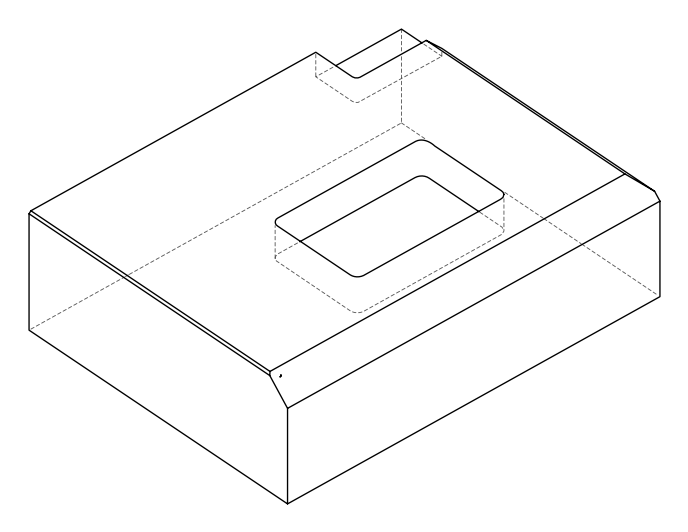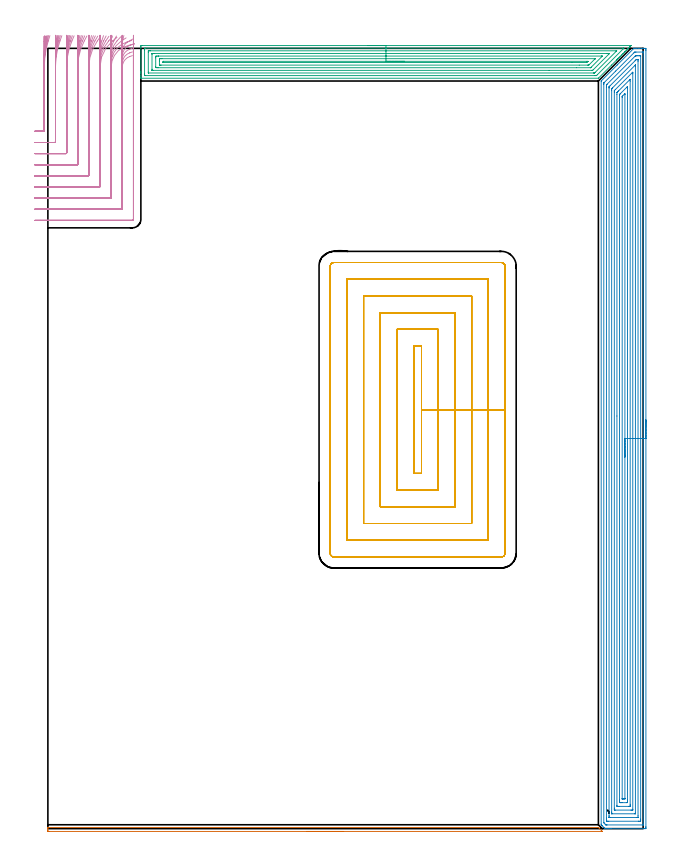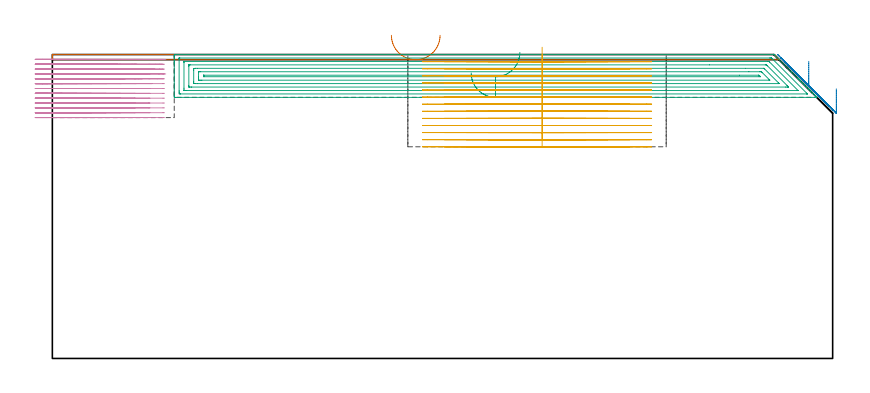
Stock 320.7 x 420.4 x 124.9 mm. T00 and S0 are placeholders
(PLAN: 5 operations, 2 tool changes, 127.6 min)
(1 AREA_MILL | FG_CHAMFER_SURFACE | UGT0205_001 | 2.53 min | 658 mm3)
(2 AREA_MILL_1 | FG_CHAMFER_SURFACE_1 | UGT0205_001 | 30.14 min | 122048 mm3)
(3 AREA_MILL_2 | FG_CHAMFER_SURFACE_2 | UGT0205_001 | 14.52 min | 40297 mm3)
(4 MILL_CORNER_NOTCH_RECTANGULAR | CORNER_NOTCH_RECTANGULAR | NXT0201_009 | Follow Part, ap 2, ae 75% | 27.28 min | 124191 mm3)
(5 MILL_RECTANGULAR_POCKET | POCKET_RECTANGULAR_STRAIGHT | NXT0201_011 | Follow Part, ap 3, ae 75% | 53.16 min | 684620 mm3)
(TOOL UGT0205_001 | Chamfer Mill 20 x 3 x 45 deg. | D20 FL50 Z2)
(TOOL NXT0201_009 | ENDMILL 8mm [2P460-0800-NA 1630] | D8 FL26 Z6)
(TOOL NXT0201_011 | ENDMILL 12mm [2P460-1200-NA 1630] | D12 FL38 Z6)
(OP 1 AREA_MILL)
G17 G21 G94 G90
T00 M6
G54
G17 G0 G90 X159.35 Y-1.5 S1061 M3
G43 Z134.9 H0
Z132.8
G94 G1 X159.312 Z131.928 F250.
X159.198 Z131.064
X159.009 Z130.212
X158.747 Z129.38
X158.413 Z128.574
X158.01 Z127.8
X157.542 Z127.064
X157.01 Z126.372
X156.421 Z125.729
X155.778 Z125.14
X155.086 Z124.609
X154.35 Z124.14
X153.576 Z123.737
X152.77 Z123.403
X151.938 Z123.141
X151.087 Z122.952
X150.222 Z122.838
X149.35 Z122.8
X0.617
X0.472 Y-1.499 Z122.801
X0.171 Y-1.496 Z122.804
X0.002 Y-1.491 Z122.805
X0. Y-1.236 Z123.06
Y-0.896 Z123.399
Y-0.215 Z124.085
Y0.139 Z124.439
X0.008 Y0.542 Z124.834
X0.01 Y0.597 Z124.888
X0.171 Y0.6 Z124.9
X296.296
X296.597 Y0.594 Z124.89
X296.608
X297.19 Y0.011 Z124.31
X298.381 Y-1.18 Z123.119
X298.544 Y-1.342 Z122.955
X298.678 Y-1.481 Z122.817
X298.683 Y-1.494 Z122.803
X298.678 Y-1.499 Z122.799
X149.35 Y-1.5 Z122.8
X148.478 Z122.838
X147.614 Z122.952
X146.762 Z123.141
X145.93 Z123.403
X145.124 Z123.737
X144.35 Z124.14
X143.614 Z124.609
X142.922 Z125.14
X142.279 Z125.729
X141.69 Z126.372
X141.159 Z127.064
X140.69 Z127.8
X140.287 Z128.574
X139.953 Z129.38
X139.691 Z130.212
X139.502 Z131.064
X139.388 Z131.928
X139.35 Z132.8
G0 Z134.9
M5
M2
(OP 2 AREA_MILL_1)
G17 G21 G94 G90
T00 M6
G54
G17 G0 G90 X322.2 Y220.2 S1061 M3
G43 Z134.9 H0
Z110.8
G94 G1 Y220.162 Z109.928 F250.
Y220.048 Z109.064
Y219.859 Z108.212
Y219.597 Z107.38
Y219.263 Z106.574
Y218.86 Z105.8
Y218.392 Z105.064
Y217.86 Z104.372
Y217.271 Z103.729
Y216.628 Z103.14
Y215.936 Z102.608
Y215.2 Z102.14
Y214.426 Z101.737
Y213.62 Z101.403
Y212.788 Z101.141
Y211.937 Z100.952
Y211.072 Z100.838
Y210.2 Z100.8
Y0.989
X322.199 Y0.623 Z100.801
X322.195 Y0.101 Z100.803
X322.192 Y0.008 Z100.806
X321.676 Y0. Z101.321
X303.675 Z119.32
X303.057 Z119.937
X302.52 Z120.477
X302.17 Z120.825
X301.634 Z121.362
X301.284 Z121.711
X300.199 Z122.799
X300.185 Y0.015 Z122.814
X300.175 Y0.024 Z122.824
X299.954 Y0.244 Z123.042
X299.576 Y0.623 Z123.423
X298.624 Y1.576 Z124.375
X298.519 Y1.681 Z124.48
X298.266 Y1.933 Z124.731
X298.104 Y2.096 Z124.89
X298.1 Y2.411 Z124.9
Y402.796
X298.101 Y402.801 Z124.899
X306.739 Y411.439 Z116.26
X315.542 Y420.242 Z107.457
X315.577 Y420.278 Z107.42
X315.699 Y420.39 Z107.293
X315.817 Y420.399 Z107.176
X316.169 Y420.4 Z106.83
X316.543 Z106.456
X317.243 Z105.752
X318.479 Z104.518
X319.903 Z103.093
X320.521 Z102.475
X321.408 Z101.589
X321.676 Y420.398 Z101.32
X322.191 Y420.392 Z100.806
X322.194 Y420.299 Z100.803
X322.199 Y419.777 Z100.801
X322.2 Y419.249 Z100.8
Y210.2
X320.786 Z102.214
Y2.414
X320.784 Y2.188 Z102.216
X320.781 Y2.077 Z102.219
X320.779 Y2.026 Z102.221
X320.769 Y2.01 Z102.231
X320.717 Y2.008 Z102.283
X320.309 Y2.001 Z102.691
X301.284 Y2. Z121.716
X300.803 Y2.002 Z122.197
X300.703 Y2.006 Z122.297
X300.654 Y2.01 Z122.346
X300.556 Y2.103 Z122.444
X300.397 Y2.255 Z122.603
X300.239 Y2.411 Z122.761
X299.53 Y3.132 Z123.47
X299.521 Y3.191 Z123.479
X299.514 Y3.3 Z123.486
Y3.304
Y401.005
X299.518 Y401.454 Z123.482
X299.521 Y401.675 Z123.479
X299.533 Y401.771 Z123.467
X299.584 Y401.828 Z123.416
X299.654 Y401.902 Z123.346
X305.933 Y408.183 Z117.067
X315.741 Y417.989 Z107.259
X316.054 Y418.294 Z106.946
X316.155 Y418.39 Z106.845
X316.356 Y418.393 Z106.644
X316.837 Y418.399 Z106.163
X320.383 Y418.4 Z102.617
X320.645 Y418.397 Z102.355
X320.758 Y418.392 Z102.242
X320.776 Y418.39 Z102.224
X320.779 Y418.375 Z102.221
X320.782 Y418.322 Z102.218
X320.785 Y418.213 Z102.215
X320.786 Y417.993 Z102.214
Y210.2
X319.372 Z103.628
X319.371 Y5.092 Z103.629
X319.37 Y4.735 Z103.63
X319.367 Y4.198 Z103.633
X319.365 Y4.028 Z103.635
X319.204 Y4.009 Z103.796
X319.016 Y4.005 Z103.984
X318.326 Y4. Z104.674
X318.13 Z104.87
X302.17 Z120.83
X301.478 Y4.002 Z121.522
X301.284 Y4.008 Z121.716
X301.095 Y4.016 Z121.905
X301. Y4.107 Z122.
X300.953 Y4.157 Z122.047
X300.935 Y4.179 Z122.065
X300.934 Y4.198 Z122.066
X300.93 Y4.555 Z122.07
X300.929 Y5.092 Z122.071
X300.928 Y5.627 Z122.072
X300.929 Y399.579 Z122.071
X300.931 Y400.115 Z122.069
X300.935 Y400.466 Z122.065
X300.943 Y400.732 Z122.057
X301.209 Y401.009 Z121.791
X301.246 Y401.047 Z121.754
X316.402 Y416.202 Z106.598
X316.574 Y416.363 Z106.426
X316.616 Y416.39 Z106.384
X316.719 Y416.395 Z106.281
X316.85 Y416.398 Z106.15
X317.047 Y416.4 Z105.953
X317.243 Z105.757
X317.933 Z105.067
X318.82 Z104.18
X319.016 Y416.398 Z103.984
X319.213 Y416.395 Z103.787
X319.343 Y416.39 Z103.657
X319.365 Y416.382 Z103.635
X319.367 Y416.364 Z103.633
X319.369 Y416.321 Z103.631
X319.371 Y416.202 Z103.629
X319.372 Y210.2 Z103.628
X317.957 Z105.043
Y6.879
X317.953 Y6.163 Z105.047
X317.95 Y6.057 Z105.05
X317.946 Y6.01 Z105.054
X317.897 Y6.008 Z105.103
X317.679 Y6.004 Z105.321
X317.243 Y6. Z105.757
X303.043 Z119.957
X302.617 Y6.004 Z120.383
X302.404 Y6.008 Z120.596
X302.356 Y6.01 Z120.644
X302.35 Y6.042 Z120.65
X302.348 Y6.107 Z120.652
X302.343 Y6.705 Z120.657
Y6.879
Y399.047
X302.344 Y399.221 Z120.656
X302.348 Y399.581 Z120.652
X302.35 Y399.667 Z120.65
X302.386 Y399.725 Z120.614
X302.47 Y399.813 Z120.53
X302.764 Y400.115 Z120.236
X316.356 Y413.707 Z106.644
X316.71 Y414.058 Z106.29
X316.889 Y414.233 Z106.111
X317.032 Y414.371 Z105.968
X317.243 Y414.398 Z105.757
X317.258 Y414.399 Z105.742
X317.683 Y414.396 Z105.317
X317.896 Y414.392 Z105.104
X317.944 Y414.39 Z105.056
X317.95 Y414.358 Z105.05
X317.952 Y414.293 Z105.048
X317.957 Y413.695 Z105.043
Y413.521
Y210.2
X316.543 Z106.457
Y8.29
X316.542 Y8.165 Z106.458
X316.539 Y8.065 Z106.461
X316.535 Y8.009 Z106.465
X316.521 Y8.007 Z106.479
X316.356 Y8.002 Z106.644
X316.131 Y8. Z106.869
X303.944 Y8.001 Z119.056
X303.849 Y8.002 Z119.151
X303.791 Y8.006 Z119.209
X303.765 Y8.009 Z119.235
X303.763 Y8.102 Z119.237
X303.758 Y8.478 Z119.242
X303.757 Y8.667 Z119.243
Y8.855
Y397.622
X303.761 Y398.328 Z119.239
X303.763 Y398.509 Z119.237
X303.779 Y398.668 Z119.221
X303.944 Y398.841 Z119.056
X304.131 Y399.032 Z118.869
X304.32 Y399.221 Z118.68
X316.426 Y411.327 Z106.574
X316.481 Y411.38 Z106.519
X316.519 Y411.414 Z106.481
X316.534 Y411.425 Z106.466
X316.536 Y411.403 Z106.464
X316.541 Y411.028 Z106.459
X316.543 Y410.84 Z106.457
Y210.2
X315.129 Z107.871
X315.128 Y10.454 Z107.872
X315.127 Y10.179 Z107.873
X315.124 Y10.042 Z107.876
X315.122 Y10.016 Z107.878
X315.097 Y10.01 Z107.903
X315.03 Y10.003 Z107.97
X314.583 Y10.001 Z108.417
X314.147 Y10. Z108.853
X305.717 Y10.001 Z117.283
X305.277 Y10.004 Z117.723
X305.188 Y10.01 Z117.812
X305.178 Y10.103 Z117.822
X305.175 Y10.454 Z117.825
X305.172 Y11.004 Z117.828
X305.171 Y396.54 Z117.829
X305.172 Y397.089 Z117.828
X305.176 Y397.434 Z117.824
X305.178 Y397.57 Z117.822
X305.189 Y397.63 Z117.811
X305.231 Y397.675 Z117.769
X305.353 Y397.801 Z117.647
X305.717 Y398.169 Z117.283
X305.796 Y398.248 Z117.204
X314.813 Y407.265 Z108.187
X314.924 Y407.374 Z108.076
X314.995 Y407.442 Z108.005
X315.12 Y407.56 Z107.88
X315.125 Y407.392 Z107.875
X315.127 Y407.265 Z107.873
X315.128 Y407.061 Z107.872
X315.129 Y406.715 Z107.871
Y210.2
X313.715 Z109.285
Y13.135
X313.714 Y12.241 Z109.286
X313.713 Y12.225 Z109.287
X313.697 Y12.01 Z109.303
X313.048 Y12.001 Z109.952
X307.73 Y12. Z115.27
X307.49 Y12.001 Z115.51
X306.839 Y12.004 Z116.161
X306.604 Y12.01 Z116.396
X306.587 Y12.241 Z116.413
X306.586 Y12.259 Z116.414
X306.585 Y222.321 Z116.415
Y395.646
X306.589 Y396.54 Z116.411
X306.591 Y396.553 Z116.409
X306.604 Y396.594 Z116.396
X307.018 Y397.016 Z115.982
X307.431 Y397.434 Z115.569
X313.693 Y403.694 Z109.307
X313.697 Y403.695 Z109.303
X313.709 Z109.291
X313.711 Y403.69 Z109.289
X313.713 Y403.673 Z109.287
X313.715 Y402.796 Z109.285
Y210.2
X312.301 Z110.699
X312.3 Y15.436 Z110.7
Y14.923
X312.298 Y14.545 Z110.702
X312.293 Y14.029 Z110.707
X311.95 Y14.001 Z111.05
X309.292 Y14. Z113.708
X308.405 Y14.001 Z114.595
X308.377 Y14.002 Z114.623
X308.007 Y14.029 Z114.993
X308.003 Y14.406 Z114.997
X308. Y14.923 Z115.
Y15.303
Y395.133
X308.002 Y395.39 Z114.998
X308.005 Y395.517 Z114.995
X308.006 Y395.545 Z114.994
X308.029 Y395.573 Z114.971
X308.095 Y395.646 Z114.905
X308.236 Y395.789 Z114.764
X308.377 Y395.93 Z114.623
X311.923 Y399.475 Z111.077
X312.246 Y399.79 Z110.754
X312.288 Y399.829 Z110.712
X312.294 Y399.782 Z110.706
X312.297 Y399.738 Z110.703
X312.3 Y399.221 Z110.7
Y398.841
X312.301 Y210.2 Z110.699
X310.886 Z112.114
Y16.339
X310.884 Y16.153 Z112.116
X310.882 Y16.061 Z112.118
X310.88 Y16.022 Z112.12
X310.847 Y16.007 Z112.153
X310.15 Y16.001 Z112.85
X309.967 Z113.033
X309.434 Y16.008 Z113.566
X309.422 Y16.01 Z113.578
X309.419 Y16.018 Z113.581
X309.416 Y16.052 Z113.584
X309.414 Y16.124 Z113.586
Y393.859
X309.416 Y394.23 Z113.584
X309.418 Y394.415 Z113.582
X309.421 Y394.504 Z113.579
X309.461 Y394.553 Z113.539
X309.652 Y394.753 Z113.348
X310.543 Y395.646 Z112.457
X310.649 Y395.75 Z112.351
X310.794 Y395.891 Z112.206
X310.871 Y395.963 Z112.129
X310.88 Y395.805 Z112.12
X310.884 Y395.646 Z112.116
X310.885 Y395.479 Z112.115
X310.886 Y210.2 Z112.114
Y209.328 Z112.152
Y208.464 Z112.266
Y207.612 Z112.454
Y206.78 Z112.717
Y205.974 Z113.051
Y205.2 Z113.453
Y204.464 Z113.922
Y203.772 Z114.453
Y203.129 Z115.043
Y202.54 Z115.686
Y202.009 Z116.378
Y201.54 Z117.114
Y201.137 Z117.888
Y200.803 Z118.694
Y200.541 Z119.526
Y200.352 Z120.377
Y200.238 Z121.242
Y200.2 Z122.114
G0 Z134.9
M5
M2
(OP 3 AREA_MILL_2)
G17 G21 G94 G90
T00 M6
G54
G17 G0 G90 X172.15 Y421.9 S1061 M3
G43 Z134.9 H0
Z117.3
G94 G1 X172.188 Z116.428 F250.
X172.302 Z115.563
X172.491 Z114.712
X172.753 Z113.88
X173.087 Z113.074
X173.49 Z112.3
X173.959 Z111.564
X174.49 Z110.872
X175.079 Z110.229
X175.722 Z109.639
X176.414 Z109.108
X177.15 Z108.64
X177.924 Z108.237
X178.73 Z107.903
X179.562 Z107.641
X180.414 Z107.452
X181.279 Z107.338
X182.15 Z107.3
X314.169
X314.183 Y421.895 Z107.304
X314.169 Y421.871 Z107.327
X314.1 Y421.799 Z107.4
X313.871 Y421.569 Z107.628
X313.765 Y421.464 Z107.734
X313.573 Y421.272 Z107.927
X313.462 Y421.162 Z108.038
X313.325 Y421.023 Z108.174
X313.275 Y420.974 Z108.224
X312.62 Y420.32 Z108.88
X312.445 Y420.143 Z109.053
X311.785 Y419.484 Z109.716
X311.564 Y419.263 Z109.934
X310.936 Y418.636 Z110.563
X310.891 Y418.59 Z110.609
X310.684 Y418.382 Z110.814
X310.095 Y417.795 Z111.405
X309.996 Y417.696 Z111.503
X309.804 Y417.502 Z111.694
X309.253 Y416.953 Z112.247
X308.923 Y416.622 Z112.575
X308.411 Y416.111 Z113.089
X308.043 Y415.741 Z113.455
X307.569 Y415.269 Z113.931
X307.314 Y415.013 Z114.184
X307.163 Y414.861 Z114.334
X307.014 Y414.713 Z114.485
X306.867 Y414.566 Z114.631
X306.723 Y414.421 Z114.775
X306.58 Y414.279 Z114.918
X306.42 Y414.119 Z115.078
X306.282 Y413.98 Z115.215
X303.738 Y411.437 Z117.76
X296.609 Y404.309 Z124.89
X296.597 Y404.304 Z124.896
X296.586 Y404.3 Z124.9
X50.274
X50.103 Y404.298 Z124.892
X50.1 Y404.65 Z124.549
Y404.906 Z124.294
Y405.617 Z123.578
Y406.853 Z122.344
Y407.378 Z121.817
Y407.996 Z121.2
Y421.201 Z107.996
X50.103 Y421.464 Z107.734
X50.11 Y421.892 Z107.306
X50.289 Y421.896 Z107.303
X50.728 Y421.9 Z107.3
X182.15
Y420.486 Z108.714
X309.996 Y420.485 Z108.715
X310.097 Y420.484 Z108.716
X310.264 Y420.479 Z108.721
X310.314 Y420.474 Z108.726
X310.303 Y420.461 Z108.739
X310.215 Y420.368 Z108.832
X310.097 Y420.247 Z108.953
X309.996 Y420.146 Z109.054
X296.022 Y406.173 Z123.027
X295.692 Y405.846 Z123.354
X295.573 Y405.734 Z123.466
X295.54 Y405.721 Z123.479
X295.493 Y405.719 Z123.481
X295.394 Y405.716 Z123.484
X295.196 Y405.715 Z123.485
X294.798 Y405.714 Z123.486
X52.416 Y405.715 Z123.485
X52.142 Y405.72 Z123.48
X52.115 Y405.721 Z123.479
X52.11 Y405.739 Z123.461
X52.104 Y405.773 Z123.427
X52.102 Y405.807 Z123.393
X52.1 Y406.026 Z123.174
Y406.497 Z122.703
Y419.231 Z109.969
X52.103 Y419.703 Z109.497
X52.109 Y420.104 Z109.096
X52.128 Y420.479 Z108.721
X52.516 Y420.484 Z108.716
X52.615 Y420.485 Z108.715
X182.15 Y420.486 Z108.714
Y419.072 Z110.128
X306.168 Y419.071 Z110.129
X306.263 Y419.07 Z110.13
X306.42 Y419.065 Z110.135
X306.454 Y419.064 Z110.136
X306.437 Y419.042 Z110.158
X306.42 Y419.021 Z110.179
X294.778 Y407.378 Z121.822
X294.602 Y407.207 Z121.993
X294.536 Y407.146 Z122.054
X294.522 Y407.136 Z122.064
X294.482 Y407.133 Z122.067
X294.41 Y407.13 Z122.07
X294.157 Y407.129 Z122.071
X293.904
X54.304
X54.219 Y407.13 Z122.07
X54.153 Y407.133 Z122.067
X54.116 Y407.135 Z122.065
X54.11 Y407.178 Z122.022
X54.104 Y407.378 Z121.822
X54.101 Y407.577 Z121.623
X54.1 Y418.142 Z111.058
X54.105 Y418.822 Z110.378
X54.108 Y419.015 Z110.185
X54.122 Y419.065 Z110.135
X54.178 Y419.067 Z110.133
X54.304 Y419.069 Z110.131
X54.945 Y419.071 Z110.129
X55.198 Y419.072 Z110.128
X182.15
Y417.657 Z111.543
X301.345
X301.95 Y417.656 Z111.544
X302.242 Y417.654 Z111.546
X302.456 Y417.65 Z111.55
X302.581 Y417.641 Z111.559
X302.493 Y417.547 Z111.653
X302.424 Y417.476 Z111.724
X302.013 Y417.062 Z112.138
X301.982 Y417.03 Z112.17
X293.904 Y408.953 Z120.247
X293.552 Y408.605 Z120.595
X293.513 Y408.57 Z120.63
X293.493 Y408.553 Z120.647
X293.462 Y408.55 Z120.65
X293.312 Y408.546 Z120.654
X293.01 Y408.544 Z120.656
X270.072 Y408.543 Z120.657
X56.696
X56.243 Y408.545 Z120.655
X56.148 Y408.548 Z120.652
X56.111 Y408.549 Z120.651
X56.108 Y408.595 Z120.605
X56.104 Y408.702 Z120.498
X56.1 Y409.13 Z120.07
Y417.054 Z112.146
X56.106 Y417.498 Z111.702
X56.11 Y417.606 Z111.594
X56.115 Y417.651 Z111.549
X56.18 Y417.652 Z111.548
X56.383 Y417.655 Z111.545
X56.986 Y417.657 Z111.543
X57.275
X182.15
Y416.243 Z112.957
X298.374
X298.437 Y416.241 Z112.959
X298.562 Y416.236 Z112.964
X298.717 Y416.226 Z112.974
X298.676 Y416.181 Z113.019
X298.529 Y416.029 Z113.171
X298.374 Y415.872 Z113.328
X292.763 Y410.262 Z118.938
X292.514 Y410.019 Z119.181
X292.469 Y409.979 Z119.221
X292.447 Y409.964 Z119.236
X292.367 Y409.961 Z119.239
X292.241 Y409.958 Z119.242
X284.854 Y409.957 Z119.243
X59.668
X58.833 Y409.96 Z119.24
X58.774 Y409.963 Z119.237
X58.11 Y410.019 Z119.181
X58.101 Y410.681 Z118.519
Y415.301 Z113.899
X58.104 Y415.961 Z113.239
X58.11 Y416.181 Z113.019
X58.717 Y416.237 Z112.963
X58.774 Y416.239 Z112.961
X59.605 Y416.243 Z112.957
X59.668
X182.15
Y414.829 Z114.371
X294.569
X294.798 Y414.828 Z114.372
X294.829 Y414.826 Z114.374
X294.858 Y414.823 Z114.377
X294.843 Y414.797 Z114.403
X294.826 Y414.776 Z114.424
X294.798 Y414.746 Z114.454
X294.634 Y414.582 Z114.618
X291.831 Y411.779 Z117.421
X291.526 Y411.48 Z117.72
X291.422 Y411.382 Z117.818
X291.222 Y411.377 Z117.823
X290.741 Y411.372 Z117.828
X286.28 Y411.371 Z117.829
X60.976
X60.562 Y411.373 Z117.827
X60.149 Y411.378 Z117.822
X60.11 Y411.384 Z117.816
X60.105 Y411.426 Z117.774
X60.101 Y411.507 Z117.693
X60.1 Y413.54 Z115.66
Y414.421 Z114.779
X60.102 Y414.648 Z114.552
X60.105 Y414.761 Z114.439
X60.11 Y414.813 Z114.387
X60.153 Y414.823 Z114.377
X60.562 Y414.827 Z114.373
X61.041 Y414.829 Z114.371
X61.456
X182.15
Y413.415 Z115.785
X290.456 Y413.414 Z115.786
X290.926 Y413.409 Z115.791
X290.994 Y413.408 Z115.792
X290.964 Y413.371 Z115.829
X290.897 Y413.298 Z115.902
X290.815 Y413.214 Z115.986
X290.737 Y413.137 Z116.063
X290.377 Y412.792 Z116.408
X290.328 Y412.79 Z116.41
X290.199 Y412.786 Z116.414
X282.365 Y412.785 Z116.415
X62.35 Y412.786 Z116.414
X62.222
X62.151 Y412.789 Z116.411
X62.12 Y412.792 Z116.408
X62.11 Y412.804 Z116.396
X62.105 Y412.83 Z116.37
X62.101 Y412.905 Z116.295
Y413.01 Z116.19
X62.103 Y413.136 Z116.064
X62.11 Y413.314 Z115.886
X62.119 Y413.409 Z115.791
X62.35 Y413.415 Z115.785
X182.15
X183.022 Z115.823
X183.887 Z115.937
X184.738 Z116.126
X185.57 Z116.388
X186.376 Z116.722
X187.15 Z117.125
X187.886 Z117.594
X188.578 Z118.125
X189.221 Z118.714
X189.811 Z119.357
X190.342 Z120.049
X190.81 Z120.785
X191.213 Z121.559
X191.547 Z122.365
X191.809 Z123.197
X191.998 Z124.049
X192.112 Z124.914
X192.15 Z125.785
G0 Z134.9
M5
M2
(OP 4 MILL_CORNER_NOTCH_RECTANGULAR)
G17 G21 G94 G90
T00 M6
G54
G17 G0 G90 X-7. Y375.7 S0 M3
G43 Z134.9 H1
Z122.908
G94 G1 X-4. F250.
X-2.296 F500.
G3 X-1.9 Y376.096 R0.4
G1 Y410.326
G2 X0.21 Y424.4 R48.
G1 X1.089 Y427.268 F250.
G0 Z134.9
X-7. Y369.7
Z122.908
G1 X-4.
X3.704 F500.
G3 X4.1 Y370.096 R0.4
G1 Y410.326
G2 X6.528 Y424.4 R42.
G1 X7.534 Y427.227 F250.
G0 Z134.9
X-7. Y363.7
Z122.908
G1 X-4.
X9.704 F500.
G3 X10.1 Y364.096 R0.4
G1 Y410.326
G2 X12.965 Y424.4 R36.
G1 X14.138 Y427.161 F250.
G0 Z134.9
X-7. Y357.7
Z122.908
G1 X-4.
X15.704 F500.
G3 X16.1 Y358.096 R0.4
G1 Y410.326
G2 X19.606 Y424.4 R30.
G1 X21.014 Y427.049 F250.
G0 Z134.9
X-7. Y351.7
Z122.908
G1 X-4.
X21.703 F500.
G3 X22.1 Y352.097 R0.4
G1 Y410.326
G2 X26.66 Y424.4 R24.
G1 X28.419 Y426.83 F250.
G0 Z134.9
X-7. Y345.7
Z122.908
G1 X-4.
X27.703 F500.
G3 X28.1 Y346.097 R0.4
G1 Y410.326
G2 X34.879 Y424.4 R18.
G1 X37.225 Y426.27 F250.
G0 Z134.9
X-7. Y339.7
Z122.908
G1 X-4.
X33.703 F500.
G3 X34.1 Y340.097 R0.4
G1 Y410.326
G2 X43.726 Y422.088 R12.
G1 X46.667 Y422.682 F250.
G0 Z134.9
X-7. Y333.7
Z122.908
G1 X-4.
X39.703 F500.
G3 X40.1 Y334.097 R0.4
G1 Y410.326
G2 X44.1 Y415.982 R6.
G1 X45.514 Y416.482 F250.
G0 Z134.9
X-7. Y327.7
Z122.908
G1 X-4.
X45.5 F500.
G3 X46.1 Y328.3 R0.6
G1 Y410.326
Y413.326 F250.
G0 Z134.9
X-7. Y375.7
Z120.915
G1 X-4.
X-2.296 F500.
G3 X-1.9 Y376.096 R0.4
G1 Y412.319
G2 X-0.359 Y424.384 R48.
G1 X0.395 Y427.288 F250.
G0 Z134.9
X-7. Y369.7
Z120.915
G1 X-4.
X3.704 F500.
G3 X4.1 Y370.096 R0.4
G1 Y412.319
G2 X5.875 Y424.4 R42.
G1 X6.738 Y427.273 F250.
G0 Z134.9
X-7. Y363.7
Z120.915
G1 X-4.
X9.704 F500.
G3 X10.1 Y364.096 R0.4
G1 Y412.319
G2 X12.187 Y424.4 R36.
G1 X13.194 Y427.226 F250.
G0 Z134.9
X-7. Y357.7
Z120.915
G1 X-4.
X15.704 F500.
G3 X16.1 Y358.096 R0.4
G1 Y412.319
G2 X18.64 Y424.4 R30.
G1 X19.848 Y427.146 F250.
G0 Z134.9
X-7. Y351.7
Z120.915
G1 X-4.
X21.703 F500.
G3 X22.1 Y352.097 R0.4
G1 Y412.319
G2 X25.362 Y424.4 R24.
G1 X26.872 Y426.992 F250.
G0 Z134.9
X-7. Y345.7
Z120.915
G1 X-4.
X27.703 F500.
G3 X28.1 Y346.097 R0.4
G1 Y412.319
G2 X32.756 Y424.4 R18.
G1 X34.77 Y426.624 F250.
G0 Z134.9
X-7. Y339.7
Z120.915
G1 X-4.
X33.703 F500.
G3 X34.1 Y340.097 R0.4
G1 Y412.319
G2 X42.339 Y423.715 R12.
G1 X45.188 Y424.655 F250.
G0 Z134.9
X-7. Y333.7
Z120.915
G1 X-4.
X39.703 F500.
G3 X40.1 Y334.097 R0.4
G1 Y412.319
G2 X44.1 Y417.976 R6.
G1 X45.514 Y418.476 F250.
G0 Z134.9
X-7. Y327.7
Z120.915
G1 X-4.
X45.5 F500.
G3 X46.1 Y328.3 R0.6
G1 Y412.319
Y415.319 F250.
G0 Z134.9
X-7. Y375.7
Z118.923
G1 X-4.
X-2.296 F500.
G3 X-1.9 Y376.096 R0.4
G1 Y414.305
G2 X-0.846 Y424.31 R48.
G1 X-0.221 Y427.244 F250.
G0 Z134.9
X-7. Y369.7
Z118.923
G1 X-4.
X3.704 F500.
G3 X4.1 Y370.096 R0.4
G1 Y414.305
G2 X5.331 Y424.4 R42.
G1 X6.052 Y427.312 F250.
G0 Z134.9
X-7. Y363.7
Z118.923
G1 X-4.
X9.704 F500.
G3 X10.1 Y364.096 R0.4
G1 Y414.305
G2 X11.544 Y424.4 R36.
G1 X12.386 Y427.28 F250.
G0 Z134.9
X-7. Y357.7
Z118.923
G1 X-4.
X15.704 F500.
G3 X16.1 Y358.096 R0.4
G1 Y414.305
G2 X17.85 Y424.4 R30.
G1 X18.859 Y427.225 F250.
G0 Z134.9
X-7. Y351.7
Z118.923
G1 X-4.
X21.703 F500.
G3 X22.1 Y352.097 R0.4
G1 Y414.305
G2 X24.326 Y424.4 R24.
G1 X25.588 Y427.122 F250.
G0 Z134.9
X-7. Y345.7
Z118.923
G1 X-4.
X27.703 F500.
G3 X28.1 Y346.097 R0.4
G1 Y414.305
G2 X31.197 Y424.4 R18.
G1 X32.88 Y426.884 F250.
G0 Z134.9
X-7. Y339.7
Z118.923
G1 X-4.
X33.703 F500.
G3 X34.1 Y340.097 R0.4
G1 Y414.305
G2 X39.612 Y424.4 R12.
G1 X42.136 Y426.022 F250.
G0 Z134.9
X-7. Y333.7
Z118.923
G1 X-4.
X39.703 F500.
G3 X40.1 Y334.097 R0.4
G1 Y414.305
G2 X44.1 Y419.962 R6.
G1 X45.514 Y420.462 F250.
G0 Z134.9
X-7. Y327.7
Z118.923
G1 X-4.
X45.5 F500.
G3 X46.1 Y328.3 R0.6
G1 Y414.305
Y417.305 F250.
G0 Z134.9
X-7. Y375.7
Z116.931
G1 X-4.
X-2.296 F500.
G3 X-1.9 Y376.096 R0.4
G1 Y416.306
G2 X-1.246 Y424.201 R48.
G1 X-0.753 Y427.16 F250.
G0 Z134.9
X-7. Y369.7
Z116.931
G1 X-4.
X3.704 F500.
G3 X4.1 Y370.096 R0.4
G1 Y416.306
G2 X4.887 Y424.4 R42.
G1 X5.465 Y427.344 F250.
G0 Z134.9
X-7. Y363.7
Z116.931
G1 X-4.
X9.704 F500.
G3 X10.1 Y364.096 R0.4
G1 Y416.306
G2 X11.022 Y424.4 R36.
G1 X11.696 Y427.323 F250.
G0 Z134.9
X-7. Y357.7
Z116.931
G1 X-4.
X15.704 F500.
G3 X16.1 Y358.096 R0.4
G1 Y416.306
G2 X17.212 Y424.4 R30.
G1 X18.022 Y427.289 F250.
G0 Z134.9
X-7. Y351.7
Z116.931
G1 X-4.
X21.703 F500.
G3 X22.1 Y352.097 R0.4
G1 Y416.306
G2 X23.506 Y424.4 R24.
G1 X24.518 Y427.224 F250.
G0 Z134.9
X-7. Y345.7
Z116.931
G1 X-4.
X27.703 F500.
G3 X28.1 Y346.097 R0.4
G1 Y416.306
G2 X30.022 Y424.4 R18.
G1 X31.371 Y427.08 F250.
G0 Z134.9
X-7. Y339.7
Z116.931
G1 X-4.
X33.703 F500.
G3 X34.1 Y340.097 R0.4
G1 Y416.306
G2 X37.24 Y424.4 R12.
G1 X39.264 Y426.615 F250.
G0 Z134.9
X-7. Y333.7
Z116.931
G1 X-4.
X39.703 F500.
G3 X40.1 Y334.097 R0.4
G1 Y416.306
G2 X43.825 Y421.858 R6.
G1 X46.601 Y422.996 F250.
G0 Z134.9
X-7. Y327.7
Z116.931
G1 X-4.
X45.5 F500.
G3 X46.1 Y328.3 R0.6
G1 Y416.306
Y419.306 F250.
G0 Z134.9
X-7. Y375.7
Z114.938
G1 X-4.
X-2.296 F500.
G3 X-1.9 Y376.096 R0.4
G1 Y418.701
G2 X-1.599 Y424.066 R48.
G1 X-1.264 Y427.048 F250.
G0 Z134.9
X-7. Y369.7
Z114.938
G1 X-4.
X3.704 F500.
G3 X4.1 Y370.096 R0.4
G1 Y418.701
G2 X4.488 Y424.4 R42.
G1 X4.895 Y427.372 F250.
G0 Z134.9
X-7. Y363.7
Z114.938
G1 X-4.
X9.704 F500.
G3 X10.1 Y364.096 R0.4
G1 Y418.701
G2 X10.554 Y424.4 R36.
G1 X11.029 Y427.362 F250.
G0 Z134.9
X-7. Y357.7
Z114.938
G1 X-4.
X15.704 F500.
G3 X16.1 Y358.096 R0.4
G1 Y418.701
G2 X16.646 Y424.4 R30.
G1 X17.216 Y427.345 F250.
G0 Z134.9
X-7. Y351.7
Z114.938
G1 X-4.
X21.703 F500.
G3 X22.1 Y352.097 R0.4
G1 Y418.701
G2 X22.786 Y424.4 R24.
G1 X23.499 Y427.314 F250.
G0 Z134.9
X-7. Y345.7
Z114.938
G1 X-4.
X27.703 F500.
G3 X28.1 Y346.097 R0.4
G1 Y418.701
G2 X29.026 Y424.4 R18.
G1 X29.976 Y427.246 F250.
G0 Z134.9
X-7. Y339.7
Z114.938
G1 X-4.
X33.703 F500.
G3 X34.1 Y340.097 R0.4
G1 Y418.701
G2 X35.54 Y424.4 R12.
G1 X36.964 Y427.04 F250.
G0 Z134.9
X-7. Y333.7
Z114.938
G1 X-4.
X39.703 F500.
G3 X40.1 Y334.097 R0.4
G1 Y418.701
G2 X43.067 Y423.878 R6.
G1 X45.655 Y425.395 F250.
G0 Z134.9
X-7. Y327.7
Z114.938
G1 X-4.
X45.5 F500.
G3 X46.1 Y328.3 R0.6
G1 Y418.701
Y421.701 F250.
G0 Z134.9
X-7. Y375.7
Z112.946
G1 X-4.
X-2.296 F500.
G3 X-1.9 Y376.096 R0.4
G1 Y423.033
G2 X-1.892 Y423.924 R48.
G1 X-1.836 Y426.924 F250.
G0 Z134.9
X-7. Y369.7
Z112.946
G1 X-4.
X3.704 F500.
G3 X4.1 Y370.096 R0.4
G1 Y423.033
G2 X4.122 Y424.4 R42.
G1 X4.22 Y427.398 F250.
G0 Z134.9
X-7. Y363.7
Z112.946
G1 X-4.
X9.704 F500.
G3 X10.1 Y364.096 R0.4
G1 Y423.033
G2 X10.126 Y424.4 R36.
G1 X10.24 Y427.398 F250.
G0 Z134.9
X-7. Y357.7
Z112.946
G1 X-4.
X15.704 F500.
G3 X16.1 Y358.096 R0.4
G1 Y423.033
G2 X16.131 Y424.4 R30.
G1 X16.268 Y427.397 F250.
G0 Z134.9
X-7. Y351.7
Z112.946
G1 X-4.
X21.703 F500.
G3 X22.1 Y352.097 R0.4
G1 Y423.033
G2 X22.139 Y424.4 R24.
G1 X22.31 Y427.395 F250.
G0 Z134.9
X-7. Y345.7
Z112.946
G1 X-4.
X27.703 F500.
G3 X28.1 Y346.097 R0.4
G1 Y423.033
G2 X28.152 Y424.4 R18.
G1 X28.38 Y427.391 F250.
G0 Z134.9
X-7. Y339.7
Z112.946
G1 X-4.
X33.703 F500.
G3 X34.1 Y340.097 R0.4
G1 Y423.033
G2 X34.178 Y424.4 R12.
G1 X34.52 Y427.38 F250.
G0 Z134.9
X-7. Y333.7
Z112.946
G1 X-4.
X39.703 F500.
G3 X40.1 Y334.097 R0.4
G1 Y423.033
G2 X40.258 Y424.4 R6.
G1 X40.941 Y427.321 F250.
G0 Z134.9
X-7. Y327.7
Z112.946
G1 X-4.
X45.5 F500.
G3 X46.1 Y328.3 R0.6
G1 Y423.033
Y426.033 F250.
G0 Z134.9
X-7. Y375.7
Z110.954
G1 X-4.
X-2.296 F500.
G3 X-1.9 Y376.096 R0.4
G1 Y423.92
Y426.92 F250.
G0 Z134.9
X-7. Y369.7
Z110.954
G1 X-4.
X3.704 F500.
G3 X4.1 Y370.096 R0.4
G1 Y424.282
Y424.4
X4.109 Y427.4 F250.
G0 Z134.9
X-7. Y363.7
Z110.954
G1 X-4.
X9.704 F500.
G3 X10.1 Y364.096 R0.4
G1 Y424.282
Y424.4
X10.11 Y427.4 F250.
G0 Z134.9
X-7. Y357.7
Z110.954
G1 X-4.
X15.704 F500.
G3 X16.1 Y358.096 R0.4
G1 Y424.282
Y424.4
X16.112 Y427.4 F250.
G0 Z134.9
X-7. Y351.7
Z110.954
G1 X-4.
X21.704 F500.
G3 X22.1 Y352.097 R0.4
G1 Y424.282
Y424.4
X22.115 Y427.4 F250.
G0 Z134.9
X-7. Y345.7
Z110.954
G1 X-4.
X27.703 F500.
G3 X28.1 Y346.097 R0.4
G1 Y424.282
Y424.4
X28.12 Y427.4 F250.
G0 Z134.9
X-7. Y339.7
Z110.954
G1 X-4.
X33.703 F500.
G3 X34.1 Y340.097 R0.4
G1 Y424.282
X34.101 Y424.4
X34.13 Y427.4 F250.
G0 Z134.9
X-7. Y333.7
Z110.954
G1 X-4.
X39.703 F500.
G3 X40.1 Y334.097 R0.4
G1 Y424.282
X40.101 Y424.4
X40.16 Y427.399 F250.
G0 Z134.9
X-7. Y327.7
Z110.954
G1 X-4.
X45.5 F500.
G3 X46.1 Y328.3 R0.6
G1 Y424.282
Y427.282 F250.
G0 Z134.9
X-7. Y375.7
Z108.962
G1 X-4.
X-2.296 F500.
G3 X-1.9 Y376.096 R0.4
G1 Y423.92
Y426.92 F250.
G0 Z134.9
X-7. Y369.7
Z108.962
G1 X-4.
X3.704 F500.
G3 X4.1 Y370.096 R0.4
G1 Y424.4
Y427.4 F250.
G0 Z134.9
X-7. Y363.7
Z108.962
G1 X-4.
X9.704 F500.
G3 X10.1 Y364.096 R0.4
G1 Y424.4
Y427.4 F250.
G0 Z134.9
X-7. Y357.7
Z108.962
G1 X-4.
X15.704 F500.
G3 X16.1 Y358.096 R0.4
G1 Y424.4
Y427.4 F250.
G0 Z134.9
X-7. Y351.7
Z108.962
G1 X-4.
X21.704 F500.
G3 X22.1 Y352.096 R0.4
G1 Y424.4
Y427.4 F250.
G0 Z134.9
X-7. Y345.7
Z108.962
G1 X-4.
X27.703 F500.
G3 X28.1 Y346.097 R0.4
G1 Y424.4
Y427.4 F250.
G0 Z134.9
X-7. Y339.7
Z108.962
G1 X-4.
X33.703 F500.
G3 X34.1 Y340.097 R0.4
G1 Y424.4
Y427.4 F250.
G0 Z134.9
X-7. Y333.7
Z108.962
G1 X-4.
X39.703 F500.
G3 X40.1 Y334.097 R0.4
G1 Y424.4
Y427.4 F250.
G0 Z134.9
X-7. Y327.7
Z108.962
G1 X-4.
X45.5 F500.
G3 X46.1 Y328.3 R0.6
G1 Y424.4
Y427.4 F250.
G0 Z134.9
X-7. Y375.7
Z106.969
G1 X-4.
X-2.296 F500.
G3 X-1.9 Y376.096 R0.4
G1 Y423.92
Y426.92 F250.
G0 Z134.9
X-7. Y369.7
Z106.969
G1 X-4.
X3.704 F500.
G3 X4.1 Y370.096 R0.4
G1 Y424.4
Y427.4 F250.
G0 Z134.9
X-7. Y363.7
Z106.969
G1 X-4.
X9.704 F500.
G3 X10.1 Y364.096 R0.4
G1 Y424.4
Y427.4 F250.
G0 Z134.9
X-7. Y357.7
Z106.969
G1 X-4.
X15.704 F500.
G3 X16.1 Y358.096 R0.4
G1 Y424.4
Y427.4 F250.
G0 Z134.9
X-7. Y351.7
Z106.969
G1 X-4.
X21.704 F500.
G3 X22.1 Y352.096 R0.4
G1 Y424.4
Y427.4 F250.
G0 Z134.9
X-7. Y345.7
Z106.969
G1 X-4.
X27.703 F500.
G3 X28.1 Y346.097 R0.4
G1 Y424.4
Y427.4 F250.
G0 Z134.9
X-7. Y339.7
Z106.969
G1 X-4.
X33.703 F500.
G3 X34.1 Y340.097 R0.4
G1 Y424.4
Y427.4 F250.
G0 Z134.9
X-7. Y333.7
Z106.969
G1 X-4.
X39.703 F500.
G3 X40.1 Y334.097 R0.4
G1 Y424.4
Y427.4 F250.
G0 Z134.9
X-7. Y327.7
Z106.969
G1 X-4.
X45.5 F500.
G3 X46.1 Y328.3 R0.6
G1 Y424.4
Y427.4 F250.
G0 Z134.9
X-7. Y375.7
Z104.977
G1 X-4.
X-2.296 F500.
G3 X-1.9 Y376.096 R0.4
G1 Y423.92
Y426.92 F250.
G0 Z134.9
X-7. Y369.7
Z104.977
G1 X-4.
X3.704 F500.
G3 X4.1 Y370.096 R0.4
G1 Y424.4
Y427.4 F250.
G0 Z134.9
X-7. Y363.7
Z104.977
G1 X-4.
X9.704 F500.
G3 X10.1 Y364.096 R0.4
G1 Y424.4
Y427.4 F250.
G0 Z134.9
X-7. Y357.7
Z104.977
G1 X-4.
X15.704 F500.
G3 X16.1 Y358.096 R0.4
G1 Y424.4
Y427.4 F250.
G0 Z134.9
X-7. Y351.7
Z104.977
G1 X-4.
X21.704 F500.
G3 X22.1 Y352.096 R0.4
G1 Y424.4
Y427.4 F250.
G0 Z134.9
X-7. Y345.7
Z104.977
G1 X-4.
X27.703 F500.
G3 X28.1 Y346.097 R0.4
G1 Y424.4
Y427.4 F250.
G0 Z134.9
X-7. Y339.7
Z104.977
G1 X-4.
X33.703 F500.
G3 X34.1 Y340.097 R0.4
G1 Y424.4
Y427.4 F250.
G0 Z134.9
X-7. Y333.7
Z104.977
G1 X-4.
X39.703 F500.
G3 X40.1 Y334.097 R0.4
G1 Y424.4
Y427.4 F250.
G0 Z134.9
X-7. Y327.7
Z104.977
G1 X-4.
X45.5 F500.
G3 X46.1 Y328.3 R0.6
G1 Y424.4
Y427.4 F250.
G0 Z134.9
X-7. Y375.7
Z102.985
G1 X-4.
X-2.296 F500.
G3 X-1.9 Y376.096 R0.4
G1 Y423.92
Y426.92 F250.
G0 Z134.9
X-7. Y369.7
Z102.985
G1 X-4.
X3.704 F500.
G3 X4.1 Y370.096 R0.4
G1 Y424.4
Y427.4 F250.
G0 Z134.9
X-7. Y363.7
Z102.985
G1 X-4.
X9.704 F500.
G3 X10.1 Y364.096 R0.4
G1 Y424.4
Y427.4 F250.
G0 Z134.9
X-7. Y357.7
Z102.985
G1 X-4.
X15.704 F500.
G3 X16.1 Y358.096 R0.4
G1 Y424.4
Y427.4 F250.
G0 Z134.9
X-7. Y351.7
Z102.985
G1 X-4.
X21.704 F500.
G3 X22.1 Y352.096 R0.4
G1 Y424.4
Y427.4 F250.
G0 Z134.9
X-7. Y345.7
Z102.985
G1 X-4.
X27.703 F500.
G3 X28.1 Y346.097 R0.4
G1 Y424.4
Y427.4 F250.
G0 Z134.9
X-7. Y339.7
Z102.985
G1 X-4.
X33.703 F500.
G3 X34.1 Y340.097 R0.4
G1 Y424.4
Y427.4 F250.
G0 Z134.9
X-7. Y333.7
Z102.985
G1 X-4.
X39.703 F500.
G3 X40.1 Y334.097 R0.4
G1 Y424.4
Y427.4 F250.
G0 Z134.9
X-7. Y327.7
Z102.985
G1 X-4.
X45.5 F500.
G3 X46.1 Y328.3 R0.6
G1 Y424.4
Y427.4 F250.
G0 Z134.9
X-7. Y375.7
Z100.992
G1 X-4.
X-2.296 F500.
G3 X-1.9 Y376.096 R0.4
G1 Y423.92
Y426.92 F250.
G0 Z134.9
X-7. Y369.7
Z100.992
G1 X-4.
X3.704 F500.
G3 X4.1 Y370.096 R0.4
G1 Y424.4
Y427.4 F250.
G0 Z134.9
X-7. Y363.7
Z100.992
G1 X-4.
X9.704 F500.
G3 X10.1 Y364.096 R0.4
G1 Y424.4
Y427.4 F250.
G0 Z134.9
X-7. Y357.7
Z100.992
G1 X-4.
X15.704 F500.
G3 X16.1 Y358.096 R0.4
G1 Y424.4
Y427.4 F250.
G0 Z134.9
X-7. Y351.7
Z100.992
G1 X-4.
X21.704 F500.
G3 X22.1 Y352.096 R0.4
G1 Y424.4
Y427.4 F250.
G0 Z134.9
X-7. Y345.7
Z100.992
G1 X-4.
X27.703 F500.
G3 X28.1 Y346.097 R0.4
G1 Y424.4
Y427.4 F250.
G0 Z134.9
X-7. Y339.7
Z100.992
G1 X-4.
X33.703 F500.
G3 X34.1 Y340.097 R0.4
G1 Y424.4
Y427.4 F250.
G0 Z134.9
X-7. Y333.7
Z100.992
G1 X-4.
X39.703 F500.
G3 X40.1 Y334.097 R0.4
G1 Y424.4
Y427.4 F250.
G0 Z134.9
X-7. Y327.7
Z100.992
G1 X-4.
X45.5 F500.
G3 X46.1 Y328.3 R0.6
G1 Y424.4
Y427.4 F250.
G0 Z134.9
X-7. Y375.7
Z99.
G1 X-4.
X-2.296 F500.
G3 X-1.9 Y376.096 R0.4
G1 Y423.92
Y426.92 F250.
G0 Z134.9
X-7. Y369.7
Z99.
G1 X-4.
X3.704 F500.
G3 X4.1 Y370.096 R0.4
G1 Y424.4
Y427.4 F250.
G0 Z134.9
X-7. Y363.7
Z99.
G1 X-4.
X9.704 F500.
G3 X10.1 Y364.096 R0.4
G1 Y424.4
Y427.4 F250.
G0 Z134.9
X-7. Y357.7
Z99.
G1 X-4.
X15.704 F500.
G3 X16.1 Y358.096 R0.4
G1 Y424.4
Y427.4 F250.
G0 Z134.9
X-7. Y351.7
Z99.
G1 X-4.
X21.704 F500.
G3 X22.1 Y352.096 R0.4
G1 Y424.4
Y427.4 F250.
G0 Z134.9
X-7. Y345.7
Z99.
G1 X-4.
X27.703 F500.
G3 X28.1 Y346.097 R0.4
G1 Y424.4
Y427.4 F250.
G0 Z134.9
X-7. Y339.7
Z99.
G1 X-4.
X33.703 F500.
G3 X34.1 Y340.097 R0.4
G1 Y424.4
Y427.4 F250.
G0 Z134.9
X-7. Y333.7
Z99.
G1 X-4.
X39.703 F500.
G3 X40.1 Y334.097 R0.4
G1 Y424.4
Y427.4 F250.
G0 Z134.9
X-7. Y327.7
Z99.
G1 X-4.
X45.5 F500.
G3 X46.1 Y328.3 R0.6
G1 Y424.4
Y427.4 F250.
G0 Z134.9
M5
M2
(OP 5 MILL_RECTANGULAR_POCKET)
G17 G21 G94 G90
T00 M6
G54
G17 G0 G90 X201.3 Y203.624 S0 M3
G43 Z134.9 H1
Z127.9
G94 G1 Y225.7 Z121.985 F250.
Y260. F500.
X197.1
Y191.4
X201.3
Y225.7
X210.3
Y269.
X188.1
Y182.4
X210.3
Y225.7
X219.3
Y278.
X179.1
Y173.4
X219.3
Y225.7
X228.3
Y287.
X170.1
Y164.4
X228.3
Y225.7
X237.3
Y296.
X161.1
Y155.4
X237.3
Y225.7
X246.3
Y303.
G3 X244.3 Y305. R2.
G1 X154.1
G3 X152.1 Y303. R2.
G1 Y148.4
G3 X154.1 Y146.4 R2.
G1 X244.3
G3 X246.3 Y148.4 R2.
G1 Y225.7
Y226.7
G0 X201.3 Y203.624 Z124.985
G1 Y225.7 Z119.069 F250.
Y260. F500.
X197.1
Y191.4
X201.3
Y225.7
X210.3
Y269.
X188.1
Y182.4
X210.3
Y225.7
X219.3
Y278.
X179.1
Y173.4
X219.3
Y225.7
X228.3
Y287.
X170.1
Y164.4
X228.3
Y225.7
X237.3
Y296.
X161.1
Y155.4
X237.3
Y225.7
X246.3
Y303.
G3 X244.3 Y305. R2.
G1 X154.1
G3 X152.1 Y303. R2.
G1 Y148.4
G3 X154.1 Y146.4 R2.
G1 X244.3
G3 X246.3 Y148.4 R2.
G1 Y225.7
Y226.7
G0 X201.3 Y203.624 Z122.069
G1 Y225.7 Z116.154 F250.
Y260. F500.
X197.1
Y191.4
X201.3
Y225.7
X210.3
Y269.
X188.1
Y182.4
X210.3
Y225.7
X219.3
Y278.
X179.1
Y173.4
X219.3
Y225.7
X228.3
Y287.
X170.1
Y164.4
X228.3
Y225.7
X237.3
Y296.
X161.1
Y155.4
X237.3
Y225.7
X246.3
Y303.
G3 X244.3 Y305. R2.
G1 X154.1
G3 X152.1 Y303. R2.
G1 Y148.4
G3 X154.1 Y146.4 R2.
G1 X244.3
G3 X246.3 Y148.4 R2.
G1 Y225.7
Y226.7
G0 X201.3 Y203.624 Z119.154
G1 Y225.7 Z113.238 F250.
Y260. F500.
X197.1
Y191.4
X201.3
Y225.7
X210.3
Y269.
X188.1
Y182.4
X210.3
Y225.7
X219.3
Y278.
X179.1
Y173.4
X219.3
Y225.7
X228.3
Y287.
X170.1
Y164.4
X228.3
Y225.7
X237.3
Y296.
X161.1
Y155.4
X237.3
Y225.7
X246.3
Y303.
G3 X244.3 Y305. R2.
G1 X154.1
G3 X152.1 Y303. R2.
G1 Y148.4
G3 X154.1 Y146.4 R2.
G1 X244.3
G3 X246.3 Y148.4 R2.
G1 Y225.7
Y226.7
G0 X201.3 Y203.624 Z116.238
G1 Y225.7 Z110.323 F250.
Y260. F500.
X197.1
Y191.4
X201.3
Y225.7
X210.3
Y269.
X188.1
Y182.4
X210.3
Y225.7
X219.3
Y278.
X179.1
Y173.4
X219.3
Y225.7
X228.3
Y287.
X170.1
Y164.4
X228.3
Y225.7
X237.3
Y296.
X161.1
Y155.4
X237.3
Y225.7
X246.3
Y303.
G3 X244.3 Y305. R2.
G1 X154.1
G3 X152.1 Y303. R2.
G1 Y148.4
G3 X154.1 Y146.4 R2.
G1 X244.3
G3 X246.3 Y148.4 R2.
G1 Y225.7
Y226.7
G0 X201.3 Y203.624 Z113.323
G1 Y225.7 Z107.408 F250.
Y260. F500.
X197.1
Y191.4
X201.3
Y225.7
X210.3
Y269.
X188.1
Y182.4
X210.3
Y225.7
X219.3
Y278.
X179.1
Y173.4
X219.3
Y225.7
X228.3
Y287.
X170.1
Y164.4
X228.3
Y225.7
X237.3
Y296.
X161.1
Y155.4
X237.3
Y225.7
X246.3
Y303.
G3 X244.3 Y305. R2.
G1 X154.1
G3 X152.1 Y303. R2.
G1 Y148.4
G3 X154.1 Y146.4 R2.
G1 X244.3
G3 X246.3 Y148.4 R2.
G1 Y225.7
Y226.7
G0 X201.3 Y203.624 Z110.408
G1 Y225.7 Z104.492 F250.
Y260. F500.
X197.1
Y191.4
X201.3
Y225.7
X210.3
Y269.
X188.1
Y182.4
X210.3
Y225.7
X219.3
Y278.
X179.1
Y173.4
X219.3
Y225.7
X228.3
Y287.
X170.1
Y164.4
X228.3
Y225.7
X237.3
Y296.
X161.1
Y155.4
X237.3
Y225.7
X246.3
Y303.
G3 X244.3 Y305. R2.
G1 X154.1
G3 X152.1 Y303. R2.
G1 Y148.4
G3 X154.1 Y146.4 R2.
G1 X244.3
G3 X246.3 Y148.4 R2.
G1 Y225.7
Y226.7
G0 X201.3 Y203.624 Z107.492
G1 Y225.7 Z101.577 F250.
Y260. F500.
X197.1
Y191.4
X201.3
Y225.7
X210.3
Y269.
X188.1
Y182.4
X210.3
Y225.7
X219.3
Y278.
X179.1
Y173.4
X219.3
Y225.7
X228.3
Y287.
X170.1
Y164.4
X228.3
Y225.7
X237.3
Y296.
X161.1
Y155.4
X237.3
Y225.7
X246.3
Y303.
G3 X244.3 Y305. R2.
G1 X154.1
G3 X152.1 Y303. R2.
G1 Y148.4
G3 X154.1 Y146.4 R2.
G1 X244.3
G3 X246.3 Y148.4 R2.
G1 Y225.7
Y226.7
G0 X201.3 Y203.624 Z104.577
G1 Y225.7 Z98.662 F250.
Y260. F500.
X197.1
Y191.4
X201.3
Y225.7
X210.3
Y269.
X188.1
Y182.4
X210.3
Y225.7
X219.3
Y278.
X179.1
Y173.4
X219.3
Y225.7
X228.3
Y287.
X170.1
Y164.4
X228.3
Y225.7
X237.3
Y296.
X161.1
Y155.4
X237.3
Y225.7
X246.3
Y303.
G3 X244.3 Y305. R2.
G1 X154.1
G3 X152.1 Y303. R2.
G1 Y148.4
G3 X154.1 Y146.4 R2.
G1 X244.3
G3 X246.3 Y148.4 R2.
G1 Y225.7
Y226.7
G0 X201.3 Y203.624 Z101.662
G1 Y225.7 Z95.746 F250.
Y260. F500.
X197.1
Y191.4
X201.3
Y225.7
X210.3
Y269.
X188.1
Y182.4
X210.3
Y225.7
X219.3
Y278.
X179.1
Y173.4
X219.3
Y225.7
X228.3
Y287.
X170.1
Y164.4
X228.3
Y225.7
X237.3
Y296.
X161.1
Y155.4
X237.3
Y225.7
X246.3
Y303.
G3 X244.3 Y305. R2.
G1 X154.1
G3 X152.1 Y303. R2.
G1 Y148.4
G3 X154.1 Y146.4 R2.
G1 X244.3
G3 X246.3 Y148.4 R2.
G1 Y225.7
Y226.7
G0 X201.3 Y203.624 Z98.746
G1 Y225.7 Z92.831 F250.
Y260. F500.
X197.1
Y191.4
X201.3
Y225.7
X210.3
Y269.
X188.1
Y182.4
X210.3
Y225.7
X219.3
Y278.
X179.1
Y173.4
X219.3
Y225.7
X228.3
Y287.
X170.1
Y164.4
X228.3
Y225.7
X237.3
Y296.
X161.1
Y155.4
X237.3
Y225.7
X246.3
Y303.
G3 X244.3 Y305. R2.
G1 X154.1
G3 X152.1 Y303. R2.
G1 Y148.4
G3 X154.1 Y146.4 R2.
G1 X244.3
G3 X246.3 Y148.4 R2.
G1 Y225.7
Y226.7
G0 X201.3 Y203.624 Z95.831
G1 Y225.7 Z89.915 F250.
Y260. F500.
X197.1
Y191.4
X201.3
Y225.7
X210.3
Y269.
X188.1
Y182.4
X210.3
Y225.7
X219.3
Y278.
X179.1
Y173.4
X219.3
Y225.7
X228.3
Y287.
X170.1
Y164.4
X228.3
Y225.7
X237.3
Y296.
X161.1
Y155.4
X237.3
Y225.7
X246.3
Y303.
G3 X244.3 Y305. R2.
G1 X154.1
G3 X152.1 Y303. R2.
G1 Y148.4
G3 X154.1 Y146.4 R2.
G1 X244.3
G3 X246.3 Y148.4 R2.
G1 Y225.7
Y226.7
G0 X201.3 Y203.624 Z92.915
G1 Y225.7 Z87. F250.
Y260. F500.
X197.1
Y191.4
X201.3
Y225.7
X210.3
Y269.
X188.1
Y182.4
X210.3
Y225.7
X219.3
Y278.
X179.1
Y173.4
X219.3
Y225.7
X228.3
Y287.
X170.1
Y164.4
X228.3
Y225.7
X237.3
Y296.
X161.1
Y155.4
X237.3
Y225.7
X246.3
Y303.
G3 X244.3 Y305. R2.
G1 X154.1
G3 X152.1 Y303. R2.
G1 Y148.4
G3 X154.1 Y146.4 R2.
G1 X244.3
G3 X246.3 Y148.4 R2.
G1 Y225.7
Y226.7
G0 Z134.9
M5
M2
